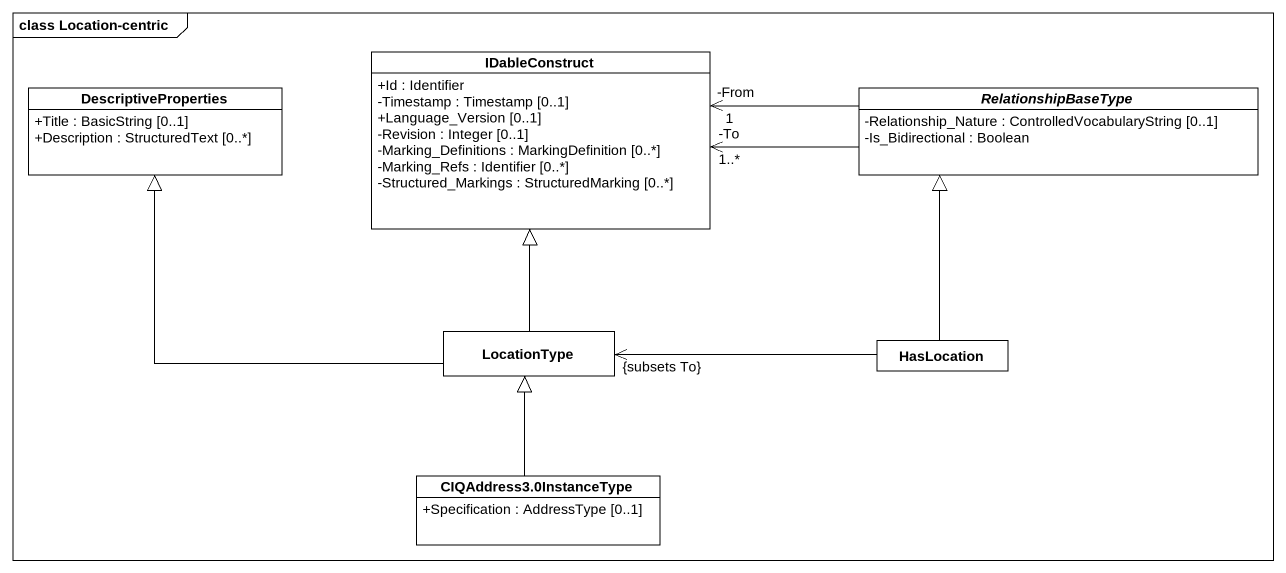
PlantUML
@startuml
mainframe class Location-centric
hide circle
hide empty members
skinparam classAttributeIconSize 0
class DescriptiveProperties {
  +Title : BasicString [0..1]
  +Description : StructuredText [0..*]
}
class IDableConstruct {
  +Id : Identifier
  -Timestamp : Timestamp [0..1]
  +Language_Version [0..1]
  -Revision : Integer [0..1]
  -Marking_Definitions : MarkingDefinition [0..*]
  -Marking_Refs : Identifier [0..*]
  -Structured_Markings : StructuredMarking [0..*]
}
abstract class RelationshipBaseType {
  -Relationship_Nature : ControlledVocabularyString [0..1]
  -Is_Bidirectional : Boolean
}
class LocationType
class HasLocation
class "CIQAddress3.0InstanceType" as CIQAddress3_0InstanceType {
  +Specification : AddressType [0..1]
}
IDableConstruct "-From\n1" <-right- RelationshipBaseType
IDableConstruct "-To\n1..*" <-right- RelationshipBaseType
LocationType -left-|> DescriptiveProperties
LocationType -up-|> IDableConstruct
HasLocation -up-|> RelationshipBaseType
HasLocation -left-> "{subsets To}" LocationType
CIQAddress3_0InstanceType -up-|> LocationType
@enduml
